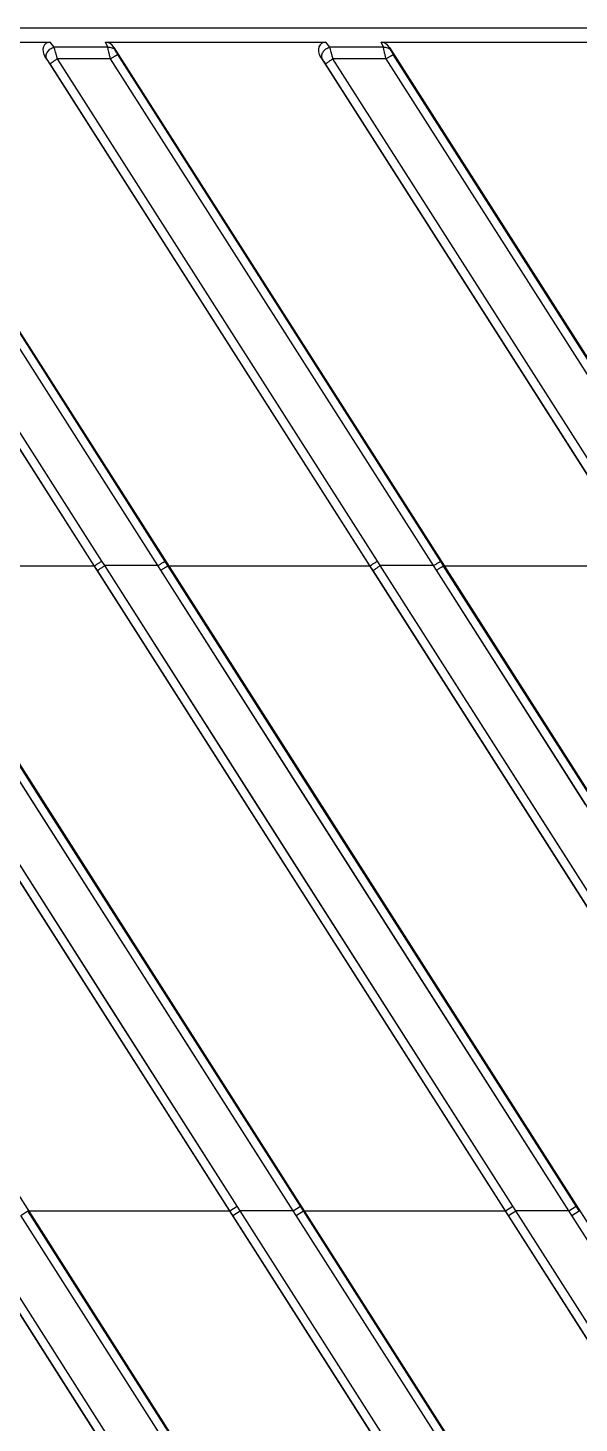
# Model space of a CAD drawing. Header units: millimetres. Extents: x 3299 to 14264, y 1863 to 5555.
# Drawn here: x 12479.53 to 12498.74, y 4752.66 to 4801.3 of the extents above; entities that cross this region are included whole.
import ezdxf

# ---------------------------------------------------------------- set-up
doc = ezdxf.new("R2010")
doc.units = ezdxf.units.MM

# ---------------------------------------------------------------- blocks, each defined once
blk = doc.blocks.new('1111')
at = {"color": 7, "linetype": 'Continuous'}
for p, q in [((16002.781, 7051.634), (16602.781, 7051.634)), ((16482.622, 7050.956), (16602.197, 6863.262)), ((16492.226, 7050.956), (16602.197, 6878.337)), ((16501.54, 7051.134), (16509.215, 7051.134)), ((16501.831, 7050.956), (16602.197, 6893.412)), ((16509.355, 7050.959), (16509.215, 7051.134)), ((16511.226, 7050.959), (16509.355, 7050.959)), ((16511.144, 7051.134), (16518.819, 7051.134)), ((16511.226, 7050.959), (16511.144, 7051.134)), ((16511.478, 7050.864), (16511.435, 7050.956)), ((16511.435, 7050.956), (16602.197, 6908.488)), ((16518.959, 7050.959), (16518.819, 7051.134)), ((16520.83, 7050.959), (16518.959, 7050.959)), ((16520.748, 7051.134), (16528.423, 7051.134)), ((16520.83, 7050.959), (16520.748, 7051.134)), ((16521.039, 7050.956), (16602.197, 6923.563)), ((16521.082, 7050.864), (16521.039, 7050.956)), ((16480.225, 7050.624), (16601.677, 6859.983)), ((16489.829, 7050.624), (16601.677, 6875.058)), ((16499.433, 7050.624), (16601.677, 6890.134)), ((16511.017, 7033.047), (16499.863, 7050.557)), ((16512.972, 7032.888), (16501.716, 7050.557)), ((16513.223, 7033.034), (16501.967, 7050.703)), ((16509.102, 7050.543), (16509.037, 7050.624)), ((16509.037, 7050.624), (16601.677, 6905.209)), ((16511.32, 7050.557), (16509.467, 7050.557)), ((16520.621, 7033.047), (16509.467, 7050.557)), ((16522.576, 7032.888), (16511.32, 7050.557)), ((16522.827, 7033.034), (16511.571, 7050.703)), ((16518.706, 7050.543), (16518.641, 7050.624)), ((16518.641, 7050.624), (16601.677, 6920.285)), ((16520.924, 7050.557), (16519.071, 7050.557)), ((16530.225, 7033.047), (16519.071, 7050.557)), ((16532.18, 7032.888), (16520.924, 7050.557)), ((16532.432, 7033.034), (16521.175, 7050.703)), ((16510.765, 7032.873), (16499.61, 7050.382)), ((16520.369, 7032.873), (16509.214, 7050.382)), ((16529.973, 7032.873), (16518.818, 7050.382)), ((16511.119, 7032.888), (16511.017, 7033.047)), ((16513.325, 7032.874), (16513.223, 7033.034)), ((16520.723, 7032.888), (16520.621, 7033.047)), ((16522.929, 7032.874), (16522.827, 7033.034)), ((16515.484, 7010.391), (16501.262, 7032.713)), ((16515.736, 7010.551), (16501.515, 7032.888)), ((16517.691, 7010.391), (16503.47, 7032.728)), ((16508.668, 7024.562), (16503.47, 7032.728)), ((16517.943, 7010.551), (16503.721, 7032.874)), ((16508.92, 7024.714), (16503.721, 7032.874)), ((16510.748, 7032.863), (16503.753, 7032.863)), ((16510.748, 7032.863), (16510.765, 7032.873)), ((16510.866, 7032.713), (16510.765, 7032.873)), ((16525.088, 7010.391), (16510.866, 7032.713)), ((16516.039, 7024.593), (16510.866, 7032.713)), ((16512.972, 7032.888), (16511.119, 7032.888)), ((16525.34, 7010.551), (16511.119, 7032.888)), ((16516.292, 7024.763), (16511.119, 7032.888)), ((16513.074, 7032.728), (16512.972, 7032.888)), ((16527.295, 7010.391), (16513.074, 7032.728)), ((16518.272, 7024.562), (16513.074, 7032.728)), ((16513.357, 7032.863), (16513.325, 7032.874)), ((16527.547, 7010.551), (16513.325, 7032.874)), ((16518.524, 7024.714), (16513.325, 7032.874)), ((16520.353, 7032.863), (16513.357, 7032.863)), ((16520.353, 7032.863), (16520.369, 7032.873)), ((16520.471, 7032.713), (16520.369, 7032.873)), ((16534.692, 7010.391), (16520.471, 7032.713)), ((16523.188, 7028.448), (16520.471, 7032.713)), ((16522.576, 7032.888), (16520.723, 7032.888)), ((16534.944, 7010.551), (16520.723, 7032.888)), ((16525.896, 7024.763), (16520.723, 7032.888)), ((16522.678, 7032.728), (16522.576, 7032.888)), ((16536.899, 7010.391), (16522.678, 7032.728)), ((16527.877, 7024.562), (16522.678, 7032.728)), ((16522.961, 7032.863), (16522.929, 7032.874)), ((16537.152, 7010.551), (16522.929, 7032.874)), ((16525.66, 7028.589), (16522.929, 7032.874)), ((16529.957, 7032.863), (16522.961, 7032.863)), ((16530.424, 7021.111), (16525.66, 7028.589)), ((16527.931, 7021.004), (16523.188, 7028.448)), ((16511.186, 7017.698), (16506.688, 7024.763)), ((16513.427, 7017.64), (16508.92, 7024.714)), ((16520.79, 7017.698), (16516.292, 7024.763)), ((16523.031, 7017.64), (16518.524, 7024.714)), ((16530.394, 7017.698), (16525.896, 7024.763)), ((16510.934, 7017.533), (16506.435, 7024.593)), ((16513.175, 7017.484), (16508.668, 7024.562)), ((16520.538, 7017.533), (16516.039, 7024.593)), ((16522.779, 7017.484), (16518.272, 7024.562)), ((16515.484, 7010.391), (16510.934, 7017.533)), ((16515.736, 7010.551), (16511.186, 7017.698)), ((16517.691, 7010.391), (16513.175, 7017.484)), ((16517.943, 7010.551), (16513.427, 7017.64)), ((16525.088, 7010.391), (16520.538, 7017.533)), ((16525.34, 7010.551), (16520.79, 7017.698)), ((16527.295, 7010.391), (16522.779, 7017.484)), ((16527.547, 7010.551), (16523.031, 7017.64)), ((16515.484, 7010.391), (16515.736, 7010.551)), ((16515.838, 7010.391), (16515.736, 7010.551)), ((16517.691, 7010.391), (16517.943, 7010.551)), ((16518.046, 7010.391), (16517.943, 7010.551)), ((16525.088, 7010.391), (16525.34, 7010.551)), ((16525.443, 7010.391), (16525.34, 7010.551)), ((16527.295, 7010.391), (16527.547, 7010.551)), ((16527.65, 7010.391), (16527.547, 7010.551)), ((16561.286, 6923.421), (16505.982, 7010.23)), ((16561.538, 6923.581), (16506.234, 7010.391)), ((16508.19, 7010.23), (16508.442, 7010.391)), ((16561.286, 6926.885), (16508.19, 7010.23)), ((16508.442, 7010.391), (16515.484, 7010.391)), ((16561.538, 6927.046), (16508.442, 7010.391)), ((16515.586, 7010.23), (16515.484, 7010.391)), ((16515.586, 7010.23), (16515.838, 7010.391)), ((16561.286, 6938.496), (16515.586, 7010.23)), ((16517.691, 7010.391), (16515.838, 7010.391)), ((16561.538, 6938.657), (16515.838, 7010.391)), ((16517.794, 7010.23), (16517.691, 7010.391)), ((16517.794, 7010.23), (16518.046, 7010.391)), ((16561.286, 6941.961), (16517.794, 7010.23)), ((16518.046, 7010.391), (16525.088, 7010.391)), ((16561.538, 6942.121), (16518.046, 7010.391)), ((16525.19, 7010.23), (16525.088, 7010.391)), ((16525.19, 7010.23), (16525.443, 7010.391)), ((16561.286, 6953.571), (16525.19, 7010.23)), ((16527.295, 7010.391), (16525.443, 7010.391)), ((16561.538, 6953.732), (16525.443, 7010.391)), ((16527.398, 7010.23), (16527.295, 7010.391)), ((16527.398, 7010.23), (16527.65, 7010.391)), ((16561.286, 6957.036), (16527.398, 7010.23))]:
    blk.add_line(p, q, dxfattribs=at)
for centre, major_axis, ratio, start_param, end_param in [((16509.299, 7050.773), (-0.234, 0.314), 0.765335, -0.518828, 1.474543), ((16511.193, 7050.773), (-0.149, 0.341), 0.805684, -1.379657, -0.33903), ((16518.903, 7050.773), (-0.234, 0.314), 0.765335, -0.518828, 1.474543), ((16520.797, 7050.773), (-0.149, 0.341), 0.805684, -1.379657, -0.33903)]:
    blk.add_ellipse(centre, major_axis=major_axis, ratio=ratio, start_param=start_param, end_param=end_param, dxfattribs=at)
for points, knots in [([(16509.102, 7050.543), (16509.093, 7050.561), (16509.079, 7050.6), (16509.076, 7050.664), (16509.09, 7050.73), (16509.121, 7050.794), (16509.165, 7050.852), (16509.221, 7050.901), (16509.285, 7050.939), (16509.332, 7050.954), (16509.355, 7050.959)], [0, 0, 0, 0, 0.108446, 0.222206, 0.342834, 0.470077, 0.602232, 0.736634, 0.870191, 1, 1, 1, 1]), ([(16509.467, 7050.557), (16509.457, 7050.596), (16509.437, 7050.673), (16509.407, 7050.782), (16509.38, 7050.877), (16509.363, 7050.934), (16509.355, 7050.959)], [0, 0, 0, 0, 0.294855, 0.570015, 0.8099, 1, 1, 1, 1]), ([(16511.226, 7050.959), (16511.251, 7050.962), (16511.3, 7050.963), (16511.371, 7050.947), (16511.432, 7050.914), (16511.465, 7050.882), (16511.478, 7050.864)], [0, 0, 0, 0, 0.266688, 0.522215, 0.765823, 1, 1, 1, 1]), ([(16511.32, 7050.557), (16511.31, 7050.596), (16511.29, 7050.673), (16511.264, 7050.781), (16511.246, 7050.864), (16511.233, 7050.922), (16511.228, 7050.948), (16511.226, 7050.959)], [0, 0, 0, 0, 0.296022, 0.572054, 0.811812, 0.913254, 1, 1, 1, 1]), ([(16518.706, 7050.543), (16518.697, 7050.561), (16518.683, 7050.6), (16518.68, 7050.664), (16518.694, 7050.73), (16518.725, 7050.794), (16518.769, 7050.852), (16518.825, 7050.901), (16518.889, 7050.939), (16518.936, 7050.954), (16518.959, 7050.959)], [0, 0, 0, 0, 0.108446, 0.222206, 0.342834, 0.470077, 0.602232, 0.736634, 0.870191, 1, 1, 1, 1]), ([(16519.071, 7050.557), (16519.061, 7050.596), (16519.041, 7050.673), (16519.011, 7050.782), (16518.985, 7050.877), (16518.967, 7050.934), (16518.959, 7050.959)], [0, 0, 0, 0, 0.294855, 0.570015, 0.8099, 1, 1, 1, 1]), ([(16520.83, 7050.959), (16520.855, 7050.962), (16520.904, 7050.963), (16520.975, 7050.947), (16521.037, 7050.914), (16521.069, 7050.882), (16521.082, 7050.864)], [0, 0, 0, 0, 0.266688, 0.522215, 0.765823, 1, 1, 1, 1]), ([(16520.924, 7050.557), (16520.914, 7050.596), (16520.895, 7050.673), (16520.868, 7050.781), (16520.85, 7050.864), (16520.837, 7050.922), (16520.832, 7050.948), (16520.83, 7050.959)], [0, 0, 0, 0, 0.296022, 0.572054, 0.811812, 0.913254, 1, 1, 1, 1]), ([(16509.214, 7050.382), (16509.204, 7050.398), (16509.184, 7050.428), (16509.155, 7050.471), (16509.128, 7050.509), (16509.111, 7050.533), (16509.102, 7050.543)], [0, 0, 0, 0, 0.283805, 0.553751, 0.79746, 1, 1, 1, 1]), ([(16509.214, 7050.382), (16509.214, 7050.382), (16509.215, 7050.383), (16509.218, 7050.386), (16509.222, 7050.39), (16509.229, 7050.396), (16509.238, 7050.403), (16509.249, 7050.411), (16509.262, 7050.421), (16509.277, 7050.431), (16509.3, 7050.447), (16509.332, 7050.469), (16509.374, 7050.497), (16509.42, 7050.526), (16509.451, 7050.546), (16509.467, 7050.557)], [0, 0, 0, 0, 0.005447, 0.012949, 0.034183, 0.063671, 0.101187, 0.146426, 0.199004, 0.258449, 0.324251, 0.472521, 0.638548, 0.816504, 1, 1, 1, 1]), ([(16511.32, 7050.557), (16511.335, 7050.566), (16511.365, 7050.585), (16511.409, 7050.612), (16511.45, 7050.637), (16511.481, 7050.656), (16511.504, 7050.669), (16511.519, 7050.677), (16511.532, 7050.685), (16511.544, 7050.691), (16511.553, 7050.696), (16511.561, 7050.699), (16511.566, 7050.702), (16511.569, 7050.703), (16511.571, 7050.703), (16511.571, 7050.703)], [0, 0, 0, 0, 0.185904, 0.364799, 0.530709, 0.67822, 0.743524, 0.802455, 0.854544, 0.899355, 0.936537, 0.96581, 0.98697, 0.994492, 1, 1, 1, 1]), ([(16511.571, 7050.703), (16511.561, 7050.718), (16511.543, 7050.748), (16511.517, 7050.791), (16511.498, 7050.824), (16511.485, 7050.848), (16511.48, 7050.859), (16511.478, 7050.864)], [0, 0, 0, 0, 0.288365, 0.562002, 0.805684, 0.910388, 1, 1, 1, 1]), ([(16518.818, 7050.382), (16518.808, 7050.398), (16518.789, 7050.428), (16518.759, 7050.471), (16518.732, 7050.509), (16518.715, 7050.533), (16518.706, 7050.543)], [0, 0, 0, 0, 0.283805, 0.553751, 0.79746, 1, 1, 1, 1]), ([(16518.818, 7050.382), (16518.819, 7050.382), (16518.819, 7050.383), (16518.822, 7050.386), (16518.826, 7050.39), (16518.833, 7050.396), (16518.842, 7050.403), (16518.853, 7050.411), (16518.866, 7050.421), (16518.881, 7050.431), (16518.904, 7050.447), (16518.937, 7050.469), (16518.979, 7050.497), (16519.024, 7050.526), (16519.055, 7050.546), (16519.071, 7050.557)], [0, 0, 0, 0, 0.005447, 0.012949, 0.034183, 0.063671, 0.101187, 0.146426, 0.199004, 0.258449, 0.324251, 0.472521, 0.638548, 0.816504, 1, 1, 1, 1]), ([(16520.924, 7050.557), (16520.939, 7050.566), (16520.969, 7050.585), (16521.013, 7050.612), (16521.054, 7050.637), (16521.085, 7050.656), (16521.108, 7050.669), (16521.123, 7050.677), (16521.136, 7050.685), (16521.148, 7050.691), (16521.157, 7050.696), (16521.165, 7050.699), (16521.17, 7050.702), (16521.173, 7050.703), (16521.175, 7050.703), (16521.175, 7050.703)], [0, 0, 0, 0, 0.185904, 0.364799, 0.530709, 0.67822, 0.743524, 0.802455, 0.854544, 0.899355, 0.936537, 0.96581, 0.98697, 0.994492, 1, 1, 1, 1]), ([(16521.175, 7050.703), (16521.166, 7050.718), (16521.147, 7050.748), (16521.121, 7050.791), (16521.102, 7050.824), (16521.089, 7050.848), (16521.084, 7050.859), (16521.082, 7050.864)], [0, 0, 0, 0, 0.288365, 0.562002, 0.805684, 0.910388, 1, 1, 1, 1]), ([(16510.765, 7032.873), (16510.765, 7032.873), (16510.766, 7032.874), (16510.768, 7032.877), (16510.773, 7032.881), (16510.78, 7032.887), (16510.789, 7032.894), (16510.8, 7032.902), (16510.813, 7032.911), (16510.828, 7032.922), (16510.851, 7032.938), (16510.883, 7032.96), (16510.925, 7032.988), (16510.97, 7033.017), (16511.001, 7033.037), (16511.017, 7033.047)], [0, 0, 0, 0, 0.005447, 0.012949, 0.034183, 0.063671, 0.101187, 0.146426, 0.199004, 0.258449, 0.324251, 0.472521, 0.638548, 0.816504, 1, 1, 1, 1]), ([(16512.972, 7032.888), (16512.987, 7032.897), (16513.017, 7032.916), (16513.061, 7032.943), (16513.102, 7032.968), (16513.133, 7032.987), (16513.156, 7033), (16513.171, 7033.009), (16513.184, 7033.016), (16513.196, 7033.022), (16513.206, 7033.027), (16513.213, 7033.031), (16513.218, 7033.033), (16513.222, 7033.034), (16513.223, 7033.034), (16513.223, 7033.034)], [0, 0, 0, 0, 0.185904, 0.364799, 0.530709, 0.67822, 0.743524, 0.802455, 0.854544, 0.899355, 0.936537, 0.96581, 0.98697, 0.994492, 1, 1, 1, 1]), ([(16520.369, 7032.873), (16520.369, 7032.873), (16520.37, 7032.874), (16520.372, 7032.877), (16520.377, 7032.881), (16520.384, 7032.887), (16520.393, 7032.894), (16520.404, 7032.902), (16520.417, 7032.911), (16520.432, 7032.922), (16520.455, 7032.938), (16520.487, 7032.96), (16520.529, 7032.988), (16520.574, 7033.017), (16520.605, 7033.037), (16520.621, 7033.047)], [0, 0, 0, 0, 0.005447, 0.012949, 0.034183, 0.063671, 0.101187, 0.146426, 0.199004, 0.258449, 0.324251, 0.472521, 0.638548, 0.816504, 1, 1, 1, 1]), ([(16522.576, 7032.888), (16522.591, 7032.897), (16522.621, 7032.916), (16522.665, 7032.943), (16522.706, 7032.968), (16522.738, 7032.987), (16522.76, 7033), (16522.775, 7033.009), (16522.789, 7033.016), (16522.8, 7033.022), (16522.81, 7033.027), (16522.817, 7033.031), (16522.823, 7033.033), (16522.826, 7033.034), (16522.827, 7033.034), (16522.827, 7033.034)], [0, 0, 0, 0, 0.185904, 0.364799, 0.530709, 0.67822, 0.743524, 0.802455, 0.854544, 0.899355, 0.936537, 0.96581, 0.98697, 0.994492, 1, 1, 1, 1]), ([(16510.866, 7032.713), (16510.867, 7032.713), (16510.868, 7032.714), (16510.87, 7032.717), (16510.874, 7032.721), (16510.881, 7032.727), (16510.89, 7032.734), (16510.902, 7032.742), (16510.915, 7032.752), (16510.93, 7032.762), (16510.953, 7032.778), (16510.985, 7032.8), (16511.027, 7032.828), (16511.072, 7032.857), (16511.103, 7032.877), (16511.119, 7032.888)], [0, 0, 0, 0, 0.005447, 0.012949, 0.034183, 0.063671, 0.101187, 0.146426, 0.199004, 0.258449, 0.324251, 0.472521, 0.638548, 0.816504, 1, 1, 1, 1]), ([(16513.074, 7032.728), (16513.089, 7032.737), (16513.119, 7032.756), (16513.163, 7032.783), (16513.204, 7032.808), (16513.235, 7032.827), (16513.258, 7032.84), (16513.273, 7032.849), (16513.286, 7032.856), (16513.298, 7032.862), (16513.307, 7032.867), (16513.315, 7032.871), (16513.32, 7032.873), (16513.323, 7032.874), (16513.325, 7032.874), (16513.325, 7032.874)], [0, 0, 0, 0, 0.185901, 0.364797, 0.530712, 0.678228, 0.743535, 0.802468, 0.854558, 0.899371, 0.936552, 0.965823, 0.986978, 0.994497, 1, 1, 1, 1]), ([(16520.471, 7032.713), (16520.471, 7032.713), (16520.472, 7032.714), (16520.474, 7032.717), (16520.478, 7032.721), (16520.485, 7032.727), (16520.495, 7032.734), (16520.506, 7032.742), (16520.519, 7032.752), (16520.534, 7032.762), (16520.557, 7032.778), (16520.589, 7032.8), (16520.631, 7032.828), (16520.676, 7032.857), (16520.707, 7032.877), (16520.723, 7032.888)], [0, 0, 0, 0, 0.005447, 0.012949, 0.034183, 0.063671, 0.101187, 0.146426, 0.199004, 0.258449, 0.324251, 0.472521, 0.638548, 0.816504, 1, 1, 1, 1]), ([(16522.678, 7032.728), (16522.693, 7032.737), (16522.723, 7032.756), (16522.767, 7032.783), (16522.808, 7032.808), (16522.839, 7032.827), (16522.862, 7032.84), (16522.877, 7032.849), (16522.89, 7032.856), (16522.902, 7032.862), (16522.911, 7032.867), (16522.919, 7032.871), (16522.924, 7032.873), (16522.927, 7032.874), (16522.929, 7032.874), (16522.929, 7032.874)], [0, 0, 0, 0, 0.185901, 0.364797, 0.530712, 0.678228, 0.743535, 0.802468, 0.854558, 0.899371, 0.936552, 0.965823, 0.986978, 0.994497, 1, 1, 1, 1])]:
    blk.add_open_spline(points, degree=3, knots=knots, dxfattribs=at)
blk = doc.blocks.new('*U162')
blk.add_blockref('1111', (-16308.281, -6888.884))
blk = doc.blocks.new('*U163')
at = {"color": 0, "linetype": 'ByBlock', "lineweight": -2, "transparency": 16777216}
blk.add_blockref('*U162', (2400, 1350), dxfattribs=at)

msp = doc.modelspace()

# ---------------------------------------------------------------- block references
msp.add_blockref('*U163', (9879.37292, 3288.5531))

doc.saveas('drawing.dxf')
